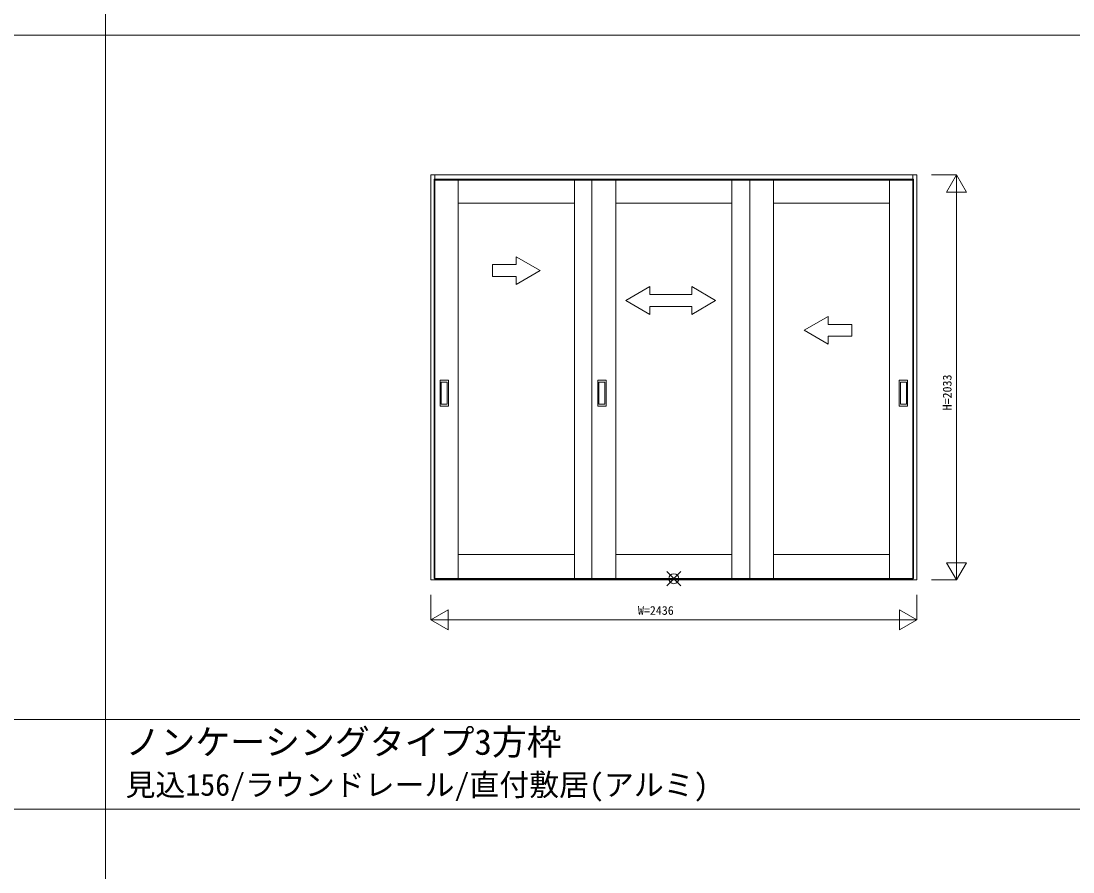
# Model space of a CAD drawing. Units: millimetres, scale not verified. Extents: x -14341 to 14341, y -10000 to 10000.
# Drawn here: x -9065 to -3789, y -4269 to 1 of the extents above; entities that cross this region are included whole.
import ezdxf
from ezdxf.enums import TextEntityAlignment as Align

# ---------------------------------------------------------------- set-up
doc = ezdxf.new("R2010")
doc.units = ezdxf.units.MM
doc.header["$LTSCALE"] = 50
doc.layers.add('0-0_0', color=7, linetype='Continuous')
for name, color, linetype, lineweight in [('0-1_YKK_F1', 7, 'Continuous', 18), ('0-2_YKK_IN', 1, 'Continuous', 18), ('0-3_YKK_A1', 4, 'Continuous', 18), ('0-4_YKK_N1', 2, 'Continuous', 18)]:
    doc.layers.add(name, color=color, linetype=linetype, lineweight=lineweight)
doc.styles.add('ＭＳ ゴシック', font='')
doc.styles.get('ＭＳ ゴシック').set_extended_font_data('MS Gothic')

msp = doc.modelspace()

# ---------------------------------------------------------------- linework, layer by layer
at = {"layer": '0-1_YKK_F1'}
for p, q in [((-8640.51, -10000), (-8640.51, 9500)), ((-14340.51, -70), (14159.49, -70)), ((-14340.51, -3505), (14159.49, -3505)), ((-14340.51, -3955), (14159.49, -3955))]:
    msp.add_line(p, q, dxfattribs=at)
at = {"layer": '0-2_YKK_IN'}
for p, q in [((-5825.86, -2832.86), (-5755.15, -2762.14)), ((-5825.86, -2762.14), (-5755.15, -2832.86))]:
    msp.add_line(p, q, dxfattribs=at)
msp.add_circle((-5790.51, -2797.5), 25, dxfattribs=at)
at = {"layer": '0-3_YKK_A1'}
for p, q in [((-6988.51, -771), (-6988.51, -2804)), ((-4592.51, -2804), (-4592.51, -771)), ((-4592.51, -795), (-6988.51, -795)), ((-4592.51, -798), (-6988.51, -798)), ((-6460.51, -1251), (-6580.51, -1181.72)), ((-6580.51, -1221), (-6580.51, -1181.72)), ((-6460.51, -1251), (-6580.51, -1320.28)), ((-6580.51, -1320.28), (-6580.51, -1281)), ((-6031.01, -1401), (-5911.01, -1331.72)), ((-5911.01, -1331.72), (-5911.01, -1371)), ((-5911.01, -1371), (-5701.01, -1371)), ((-5701.01, -1331.72), (-5701.01, -1371)), ((-5581.01, -1401), (-5701.01, -1331.72)), ((-6031.01, -1401), (-5911.01, -1471)), ((-5581.01, -1401), (-5701.01, -1471)), ((-5911.01, -1431), (-5911.01, -1471)), ((-5701.01, -1431), (-5911.01, -1431)), ((-5701.01, -1431), (-5701.01, -1471)), ((-5137.01, -1551), (-5017.01, -1481.72)), ((-5017.01, -1521), (-5017.01, -1481.72)), ((-5137.01, -1551), (-5017.01, -1620.28)), ((-5017.01, -1620.28), (-5017.01, -1581)), ((-6963.01, -1930.5), (-6963.01, -1802.5)), ((-6922.01, -1801.5), (-6962.01, -1801.5)), ((-6957.01, -1920.5), (-6957.01, -1812.5)), ((-6956.01, -1811.5), (-6928.01, -1811.5)), ((-6927.01, -1812.5), (-6927.01, -1920.5)), ((-6921.01, -1930.5), (-6921.01, -1802.5)), ((-6172.01, -1930.5), (-6172.01, -1802.5)), ((-6131.01, -1801.5), (-6171.01, -1801.5)), ((-6166.01, -1920.5), (-6166.01, -1812.5)), ((-6165.01, -1811.5), (-6137.01, -1811.5)), ((-6136.01, -1812.5), (-6136.01, -1920.5)), ((-6130.01, -1930.5), (-6130.01, -1802.5)), ((-4660.01, -1930.5), (-4660.01, -1802.5)), ((-4659.01, -1801.5), (-4619.01, -1801.5)), ((-4654.01, -1812.5), (-4654.01, -1920.5)), ((-4625.01, -1811.5), (-4653.01, -1811.5)), ((-4624.01, -1920.5), (-4624.01, -1812.5)), ((-4618.01, -1930.5), (-4618.01, -1802.5)), ((-6922.01, -1931.5), (-6962.01, -1931.5)), ((-6928.01, -1921.5), (-6956.01, -1921.5)), ((-6131.01, -1931.5), (-6171.01, -1931.5)), ((-6137.01, -1921.5), (-6165.01, -1921.5)), ((-4659.01, -1931.5), (-4619.01, -1931.5)), ((-4653.01, -1921.5), (-4625.01, -1921.5)), ((-6289.01, -2676), (-6872.01, -2676)), ((-5500.01, -2676), (-6081.01, -2676)), ((-4709.01, -2676), (-5290.01, -2676)), ((-6872.01, -2796), (-6289.01, -2796)), ((-6289.01, -2796), (-6169.01, -2796)), ((-6081.01, -2796), (-5500.01, -2796)), ((-5500.01, -2796), (-5380.01, -2796)), ((-5290.01, -2796), (-4709.01, -2796)), ((-6988.51, -2800), (-4592.51, -2800)), ((-6988.51, -2804), (-4592.51, -2804))]:
    msp.add_line(p, q, dxfattribs=at)
for points in [[(-4592.51, -2804), (-4572.51, -2804), (-4572.51, -771), (-7008.51, -771), (-7008.51, -2804), (-6988.51, -2804)], [(-6169.01, -792), (-6289.01, -792), (-6289.01, -2796)], [(-5380.01, -792), (-5500.01, -792), (-5500.01, -2796)], [(-6580.51, -1221), (-6700.51, -1221), (-6700.51, -1281), (-6580.51, -1281)], [(-5017.01, -1521), (-4897.01, -1521), (-4897.01, -1581), (-5017.01, -1581)]]:
    msp.add_lwpolyline(points, dxfattribs=at)
for points in [[(-6992.01, -2796), (-6872.01, -2796), (-6872.01, -792), (-6992.01, -792)], [(-6872.01, -912), (-6289.01, -912), (-6289.01, -792), (-6872.01, -792)], [(-6201.01, -2796), (-6081.01, -2796), (-6081.01, -792), (-6201.01, -792)], [(-6081.01, -912), (-5500.01, -912), (-5500.01, -792), (-6081.01, -792)], [(-5410.01, -2796), (-5290.01, -2796), (-5290.01, -792), (-5410.01, -792)], [(-5290.01, -912), (-4709.01, -912), (-4709.01, -792), (-5290.01, -792)], [(-4709.01, -2796), (-4589.01, -2796), (-4589.01, -792), (-4709.01, -792)]]:
    msp.add_lwpolyline(points, close=True, dxfattribs=at)
for centre, start, end in [((-6962.01, -1802.5), 90, 180), ((-6956.01, -1812.5), 90, 180), ((-6928.01, -1812.5), 0, 90), ((-6922.01, -1802.5), 0, 90), ((-6171.01, -1802.5), 90, 180), ((-6165.01, -1812.5), 90, 180), ((-6137.01, -1812.5), 0, 90), ((-6131.01, -1802.5), 0, 90), ((-4659.01, -1802.5), 90, 180), ((-4653.01, -1812.5), 90, 180), ((-4625.01, -1812.5), 360, 90), ((-4619.01, -1802.5), 0, 90), ((-6962.01, -1930.5), 180, 270), ((-6956.01, -1920.5), 180, 270), ((-6928.01, -1920.5), 270, 0), ((-6922.01, -1930.5), 270, 0), ((-6171.01, -1930.5), 180, 270), ((-6165.01, -1920.5), 180, 270), ((-6137.01, -1920.5), 270, 0), ((-6131.01, -1930.5), 270, 0), ((-4659.01, -1930.5), 180, 270), ((-4653.01, -1920.5), 180, 270), ((-4625.01, -1920.5), 270, 360), ((-4619.01, -1930.5), 270, 0)]:
    msp.add_arc(centre, 1, start, end, dxfattribs=at)
at = {"layer": '0-4_YKK_N1'}
for p, q in [((-4497.51, -771), (-4372.51, -771)), ((-4372.51, -771), (-4372.51, -2804)), ((-4422.51, -857.6), (-4322.51, -857.6)), ((-4422.51, -2717.4), (-4322.51, -2717.4)), ((-4497.51, -2804), (-4372.51, -2804)), ((-4572.51, -2879), (-4572.51, -3004)), ((-7008.51, -3004), (-6921.91, -2954)), ((-6921.91, -2954), (-6921.91, -3054)), ((-4659.11, -2954), (-4572.51, -3004)), ((-7008.51, -3004), (-6921.91, -3054))]:
    msp.add_line(p, q, dxfattribs=at)
for points in [[(-4422.51, -857.6), (-4372.51, -771), (-4322.51, -857.6)], [(-4422.51, -2717.4), (-4372.51, -2804), (-4322.51, -2717.4)], [(-7008.51, -2879), (-7008.51, -3004), (-4572.51, -3004)], [(-4659.11, -2954), (-4659.11, -3054), (-4572.51, -3004)]]:
    msp.add_lwpolyline(points, dxfattribs=at)

# ---------------------------------------------------------------- texts
at = {"layer": '0-0_0', "style": 'ＭＳ ゴシック'}
for s, height, p in [('ノンケーシングタイプ3方枠', 128.3, (-8540.51, -3719.88)), ('見込156/ラウンドレール/直付敷居(アルミ)', 110, (-8540.51, -3919.93))]:
    msp.add_text(s, height=height, dxfattribs=at).set_placement(p, align=Align.BOTTOM_LEFT)
at = {"layer": '0-4_YKK_N1', "color": 7, "style": 'ＭＳ ゴシック'}
msp.add_text('H=2033', height=43.99, rotation=90, dxfattribs=at).set_placement((-4384.51, -1952.5), align=Align.BOTTOM_LEFT)
msp.add_text('W=2436', height=43.99, dxfattribs=at).set_placement((-5970.51, -2992), align=Align.BOTTOM_LEFT)

doc.saveas('drawing.dxf')
